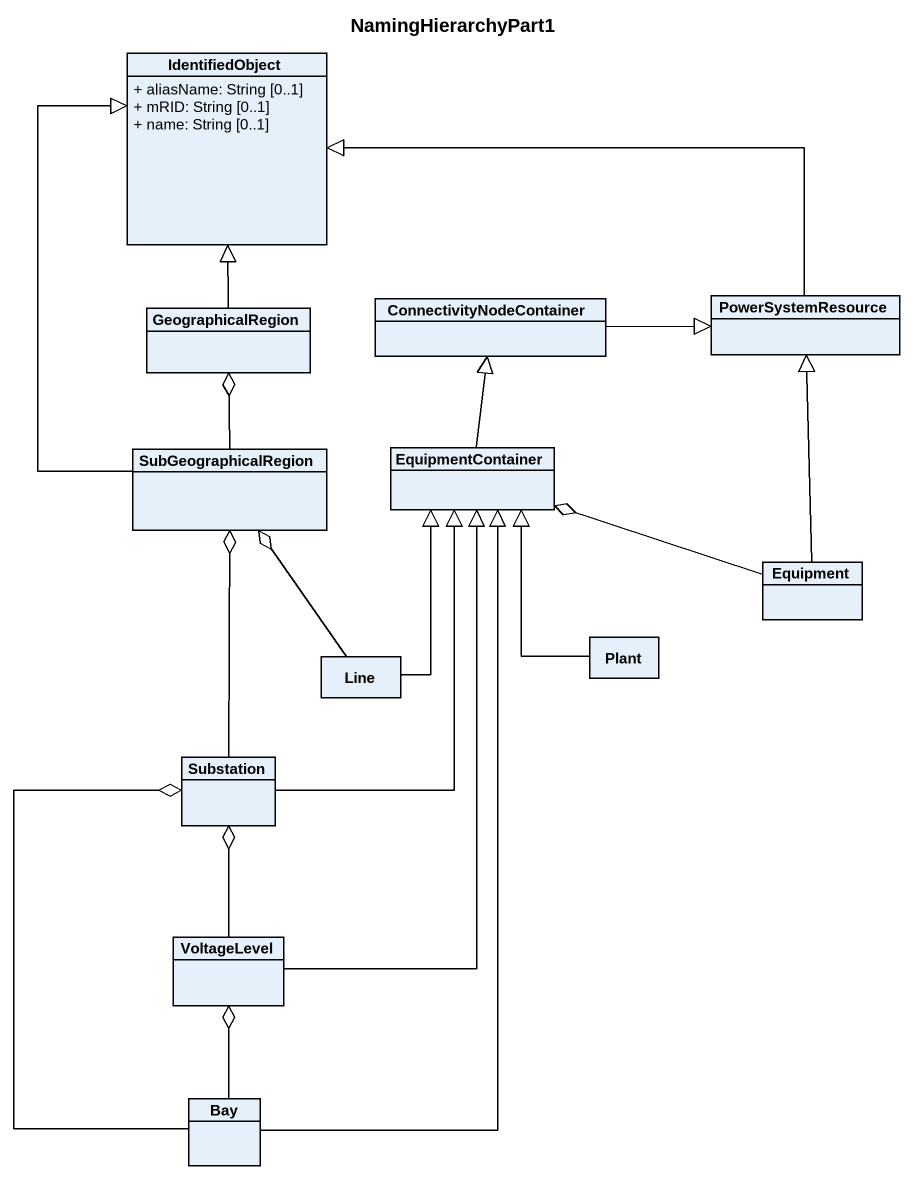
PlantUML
@startuml
title NamingHierarchyPart1
hide circle
hide empty members
skinparam classAttributeIconSize 0
class IdentifiedObject {
  + aliasName: String [0..1]
  + mRID: String [0..1]
  + name: String [0..1]
}
class GeographicalRegion
class ConnectivityNodeContainer
class PowerSystemResource
class SubGeographicalRegion
class EquipmentContainer
class Equipment
class Line
class Plant
class Substation
class VoltageLevel
class Bay
GeographicalRegion -up-|> IdentifiedObject
GeographicalRegion o-- SubGeographicalRegion
ConnectivityNodeContainer -right-|> PowerSystemResource
PowerSystemResource -left-|> IdentifiedObject
SubGeographicalRegion -up-|> IdentifiedObject
SubGeographicalRegion o-- Line
SubGeographicalRegion o-- Substation
EquipmentContainer -up-|> ConnectivityNodeContainer
EquipmentContainer o-right- Equipment
Equipment -up-|> PowerSystemResource
Line -up-|> EquipmentContainer
Plant -up-|> EquipmentContainer
Substation -up-|> EquipmentContainer
Substation o-- VoltageLevel
VoltageLevel -up-|> EquipmentContainer
VoltageLevel o-- Bay
Bay -up-|> EquipmentContainer
Bay -up-o Substation
@enduml
